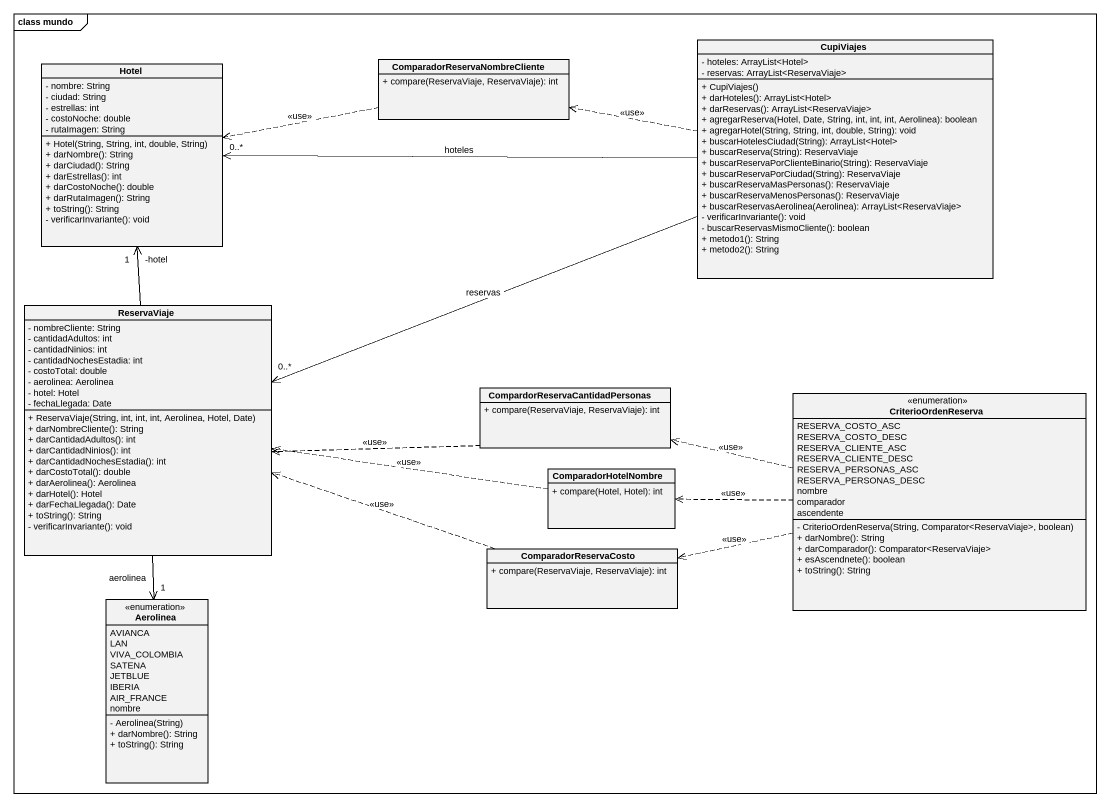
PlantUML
@startuml
mainframe class mundo
hide circle
hide empty members
skinparam classAttributeIconSize 0
class Hotel {
  - nombre: String
  - ciudad: String
  - estrellas: int
  - costoNoche: double
  - rutaImagen: String
  + Hotel(String, String, int, double, String)
  + darNombre(): String
  + darCiudad(): String
  + darEstrellas(): int
  + darCostoNoche(): double
  + darRutaImagen(): String
  + toString(): String
  - verificarInvariante(): void
}
class "ComparadorReservaNombreCliente" as ComparadorReservaNombreClien {
  + compare(ReservaViaje, ReservaViaje): int
}
class CupiViajes {
  - hoteles: ArrayList<Hotel>
  - reservas: ArrayList<ReservaViaje>
  + CupiViajes()
  + darHoteles(): ArrayList<Hotel>
  + darReservas(): ArrayList<ReservaViaje>
  + agregarReserva(Hotel, Date, String, int, int, int, Aerolinea): boolean
  + agregarHotel(String, String, int, double, String): void
  + buscarHotelesCiudad(String): ArrayList<Hotel>
  + buscarReserva(String): ReservaViaje
  + buscarReservaPorClienteBinario(String): ReservaViaje
  + buscarReservaPorCiudad(String): ReservaViaje
  + buscarReservaMasPersonas(): ReservaViaje
  + buscarReservaMenosPersonas(): ReservaViaje
  + buscarReservasAerolinea(Aerolinea): ArrayList<ReservaViaje>
  - verificarInvariante(): void
  - buscarReservasMismoCliente(): boolean
  + metodo1(): String
  + metodo2(): String
}
class ReservaViaje {
  - nombreCliente: String
  - cantidadAdultos: int
  - cantidadNinios: int
  - cantidadNochesEstadia: int
  - costoTotal: double
  - aerolinea: Aerolinea
  - hotel: Hotel
  - fechaLlegada: Date
  + ReservaViaje(String, int, int, int, Aerolinea, Hotel, Date)
  + darNombreCliente(): String
  + darCantidadAdultos(): int
  + darCantidadNinios(): int
  + darCantidadNochesEstadia(): int
  + darCostoTotal(): double
  + darAerolinea(): Aerolinea
  + darHotel(): Hotel
  + darFechaLlegada(): Date
  + toString(): String
  - verificarInvariante(): void
}
class "CompardorReservaCantidadPersonas" as CompardorReservaCantidadPers {
  + compare(ReservaViaje, ReservaViaje): int
}
enum CriterioOrdenReserva {
  RESERVA_COSTO_ASC
  RESERVA_COSTO_DESC
  RESERVA_CLIENTE_ASC
  RESERVA_CLIENTE_DESC
  RESERVA_PERSONAS_ASC
  RESERVA_PERSONAS_DESC
  nombre
  comparador
  ascendente
  - CriterioOrdenReserva(String, Comparator<ReservaViaje>, boolean)
  + darNombre(): String
  + darComparador(): Comparator<ReservaViaje>
  + esAscendnete(): boolean
  + toString(): String
}
class ComparadorHotelNombre {
  + compare(Hotel, Hotel): int
}
class ComparadorReservaCosto {
  + compare(ReservaViaje, ReservaViaje): int
}
enum Aerolinea {
  AVIANCA
  LAN
  VIVA_COLOMBIA
  SATENA
  JETBLUE
  IBERIA
  AIR_FRANCE
  nombre
  - Aerolinea(String)
  + darNombre(): String
  + toString(): String
}
ComparadorReservaNombreClien .left.> Hotel : <<use>>
CupiViajes -left-> "0..*" Hotel : hoteles
CupiViajes .left.> ComparadorReservaNombreClien : <<use>>
CupiViajes -left-> "0..*" ReservaViaje : reservas
ReservaViaje -up-> "-hotel\n1" Hotel
ReservaViaje --> "1" Aerolinea : aerolinea
CompardorReservaCantidadPers .left.> ReservaViaje : <<use>>
CriterioOrdenReserva .left.> CompardorReservaCantidadPers : <<use>>
CriterioOrdenReserva .left.> ComparadorHotelNombre : <<use>>
CriterioOrdenReserva .left.> ComparadorReservaCosto : <<use>>
ComparadorHotelNombre .left.> ReservaViaje : <<use>>
ComparadorReservaCosto .left.> ReservaViaje : <<use>>
@enduml
